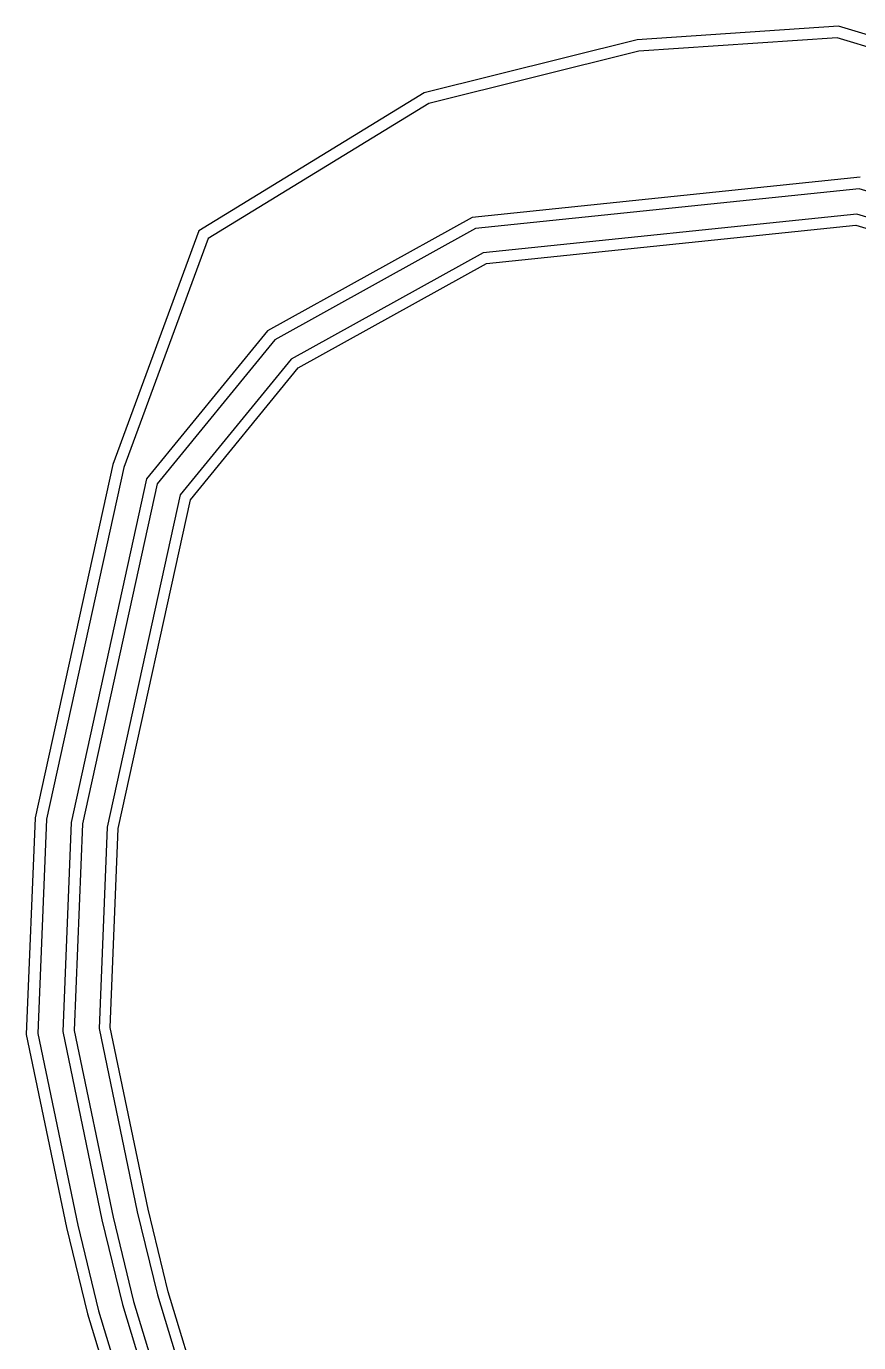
# Model space of a CAD drawing. Extents: x 477732 to 478202, y 6771163 to 6771744.
# Drawn here: x 477732.3 to 477967, y 6771372.6 to 6771743.7 of the extents above; entities that cross this region are included whole.
import ezdxf

# ---------------------------------------------------------------- set-up
doc = ezdxf.new("R2010")
doc.units = 0

msp = doc.modelspace()

# ---------------------------------------------------------------- linework, layer by layer
at = {"layer": 'polyEntity_1', "color": 2}
msp.add_lwpolyline([(477781.59, 6771356.36), (477772.31, 6771386.93), (477766.66, 6771410.22), (477755.98, 6771461.48), (477758.25, 6771517.59), (477778.6, 6771610.23), (477809, 6771647.45), (477862.11, 6771676.88), (477966.18, 6771687.64), (478023.6, 6771670.42), (478071.69, 6771630.94), (478105.42, 6771544.1), (478109.73, 6771470.89), (478121.93, 6771415.62), (478138.23, 6771375.04), (478175.26, 6771376.2), (478177.94, 6771337.64)], dxfattribs=at)
at = {"layer": 'polyEntity_4', "color": 5}
msp.add_lwpolyline([(478181.07, 6771337.41), (478177.65, 6771382.5), (478163.26, 6771420.36), (478154.01, 6771459.57), (478148.98, 6771499.67), (478111.64, 6771493.16), (478108.6, 6771544.79), (478074.29, 6771632.83), (478025.09, 6771673.22), (477966.48, 6771690.8), (477861.16, 6771679.9), (477806.97, 6771649.88), (477775.72, 6771611.62), (477755.16, 6771517.99), (477752.86, 6771461.23), (477763.63, 6771409.54), (477769.31, 6771386.11), (477778.65, 6771355.34)], dxfattribs=at)
at = {"layer": 'polyEntity_5', "color": 1}
msp.add_lwpolyline([(478188.13, 6771336.9), (478184.55, 6771384.04), (478169.96, 6771422.42), (478160.91, 6771460.81), (478148.98, 6771499.67), (478111.64, 6771493.16), (478116.34, 6771532.48), (478115.53, 6771546.3), (478089.83, 6771612.46), (478080.15, 6771637.07), (478028.45, 6771679.52), (477967.15, 6771697.9), (477859.02, 6771686.72), (477802.4, 6771655.35), (477769.24, 6771614.75), (477748.19, 6771518.89), (477745.83, 6771460.65), (477756.8, 6771408), (477762.55, 6771384.27), (477772.03, 6771353.04)], dxfattribs=at)
at = {"layer": 'polyEntity_6', "color": 5}
msp.add_lwpolyline([(477967.46, 6771701.17), (477858.04, 6771689.85), (477858.04, 6771689.85), (477800.3, 6771657.86), (477800.3, 6771657.86), (477766.27, 6771616.19), (477766.27, 6771616.19), (477744.99, 6771519.3), (477744.99, 6771519.3), (477742.6, 6771460.38), (477742.6, 6771460.38), (477753.66, 6771407.29), (477753.66, 6771407.29), (477759.45, 6771383.42), (477759.45, 6771383.42), (477768.99, 6771351.99)], dxfattribs=at)
at = {"layer": 'polyEntity_7', "color": 1}
msp.add_lwpolyline([(478198.43, 6771336.16), (478194.62, 6771386.28), (478179.75, 6771425.42), (478170.77, 6771463.48), (478158.56, 6771501.49), (478159.64, 6771538.56), (478156.98, 6771560.97), (478128.9, 6771623.03), (478094.02, 6771610.55), (478092.42, 6771616.6), (478084.43, 6771655.78), (478030.87, 6771716.27), (477998.42, 6771729.24), (477960.92, 6771740.48), (477905.06, 6771736.73), (477845.78, 6771722.01), (477783.6, 6771683.88), (477759.79, 6771619.32), (477738.02, 6771520.2), (477735.57, 6771459.8), (477746.83, 6771405.75), (477752.69, 6771381.58), (477762.37, 6771349.69)], dxfattribs=at)
at = {"layer": 'polyEntity_9', "color": 5}
msp.add_lwpolyline([(477999.48, 6771732.27), (477961.29, 6771743.73), (477961.29, 6771743.73), (477904.56, 6771739.92), (477904.56, 6771739.92), (477844.52, 6771725.01), (477844.52, 6771725.01), (477780.96, 6771686.04), (477780.96, 6771686.04), (477756.7, 6771620.23), (477756.7, 6771620.23), (477734.82, 6771520.61), (477734.82, 6771520.61), (477732.34, 6771459.53), (477732.34, 6771459.53), (477743.69, 6771405.05), (477743.69, 6771405.05), (477749.59, 6771380.73), (477749.59, 6771380.73), (477759.33, 6771348.63)], dxfattribs=at)

doc.saveas('drawing.dxf')
